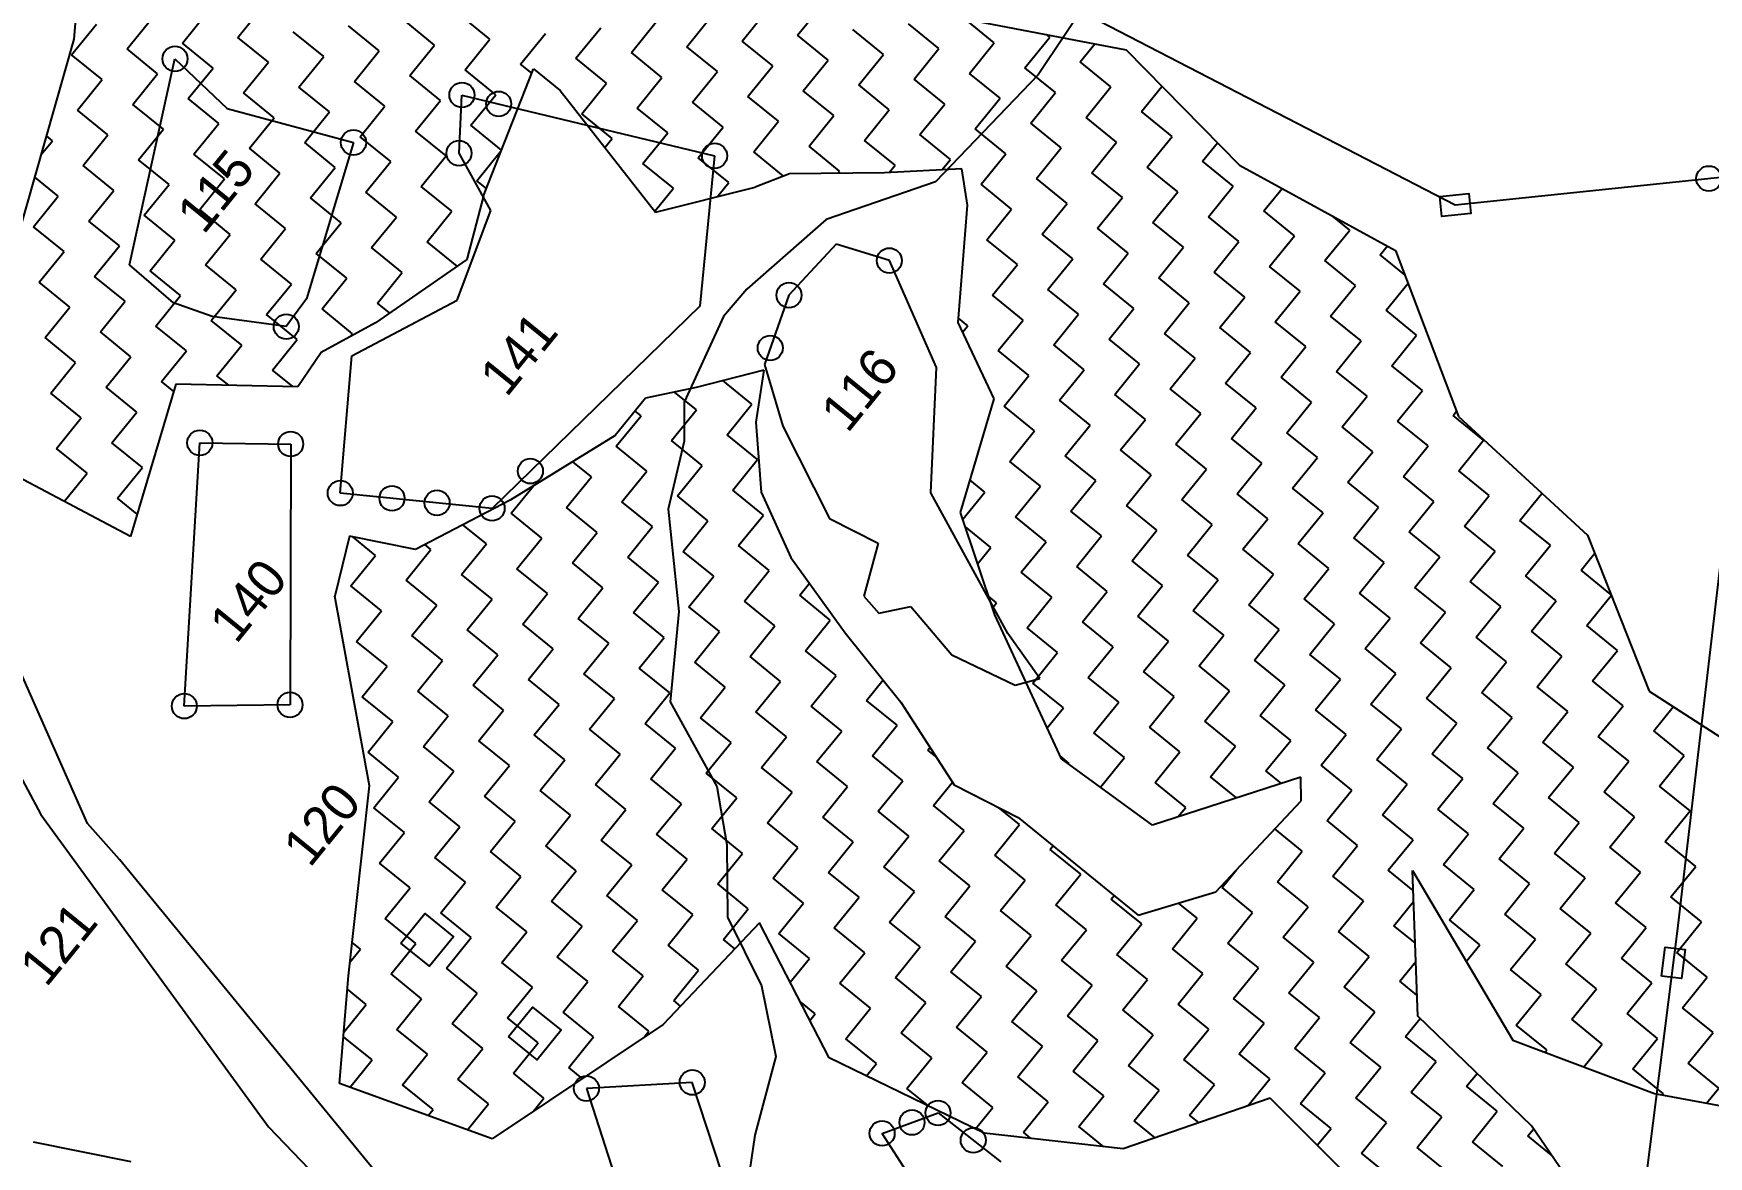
# Model space of a CAD drawing. Header units: metres. Extents: x 303647 to 308666, y 1943822 to 1947889.
# Drawn here: x 306697.5 to 307097.3, y 1945846.4 to 1946114.3 of the extents above; entities that cross this region are included whole.
import ezdxf

# ---------------------------------------------------------------- set-up
doc = ezdxf.new("R2010")
doc.units = ezdxf.units.M
for name, color, linetype in [('LINE_WATER', 4, 'Continuous'), ('OTHERS', 1, 'Continuous'), ('POLY_HATCH', 12, 'Continuous'), ('POLY_PARCEL', 6, 'Continuous'), ('POLY_ROAD', 30, 'Continuous'), ('TEXT_PARCEL', 7, 'Continuous')]:
    doc.layers.add(name, color=color, linetype=linetype)
doc.styles.add('TEXT_MAP', font='')
doc.styles.get('TEXT_MAP').set_extended_font_data('Kruti Dev 050')

msp = doc.modelspace()

# ---------------------------------------------------------------- linework, layer by layer
for points in [[(307033.19, 1946075.41), (307040.13, 1946076.14), (307040.63, 1946071.34), (307033.69, 1946070.61)], [(307086.13, 1945889.44), (307087, 1945896.37), (307091.79, 1945895.77), (307090.92, 1945888.84)]]:
    msp.add_lwpolyline(points, close=True)
for centre in [(306731.31, 1946108.26), (306799.8, 1946099.63), (306808.58, 1946097.51), (306773.92, 1946088.3), (306799.11, 1946085.75), (306860.11, 1946085.12), (307097.43, 1946079.7), (306901.83, 1946060.13), (306877.87, 1946051.88), (306757.87, 1946044.37), (306873.4, 1946039.28), (306737.25, 1946016.65), (306758.93, 1946016.37), (306816.15, 1946009.91), (306770.76, 1946004.65), (306783.12, 1946003.41), (306793.88, 1946002.33), (306807.01, 1946001.01), (306733.54, 1945953.84), (306758.77, 1945954.14), (306829.52, 1945862.62), (306854.77, 1945864.06), (306907.23, 1945854.51), (306913.45, 1945856.78), (306900.1, 1945851.91), (306921.84, 1945850.26)]:
    msp.add_circle(centre, 2.99)
at = {"layer": 'LINE_WATER'}
for p, q in [((306968.66, 1946151.36), (306937.32, 1946104.46)), ((306937.32, 1946104.46), (306912.87, 1946078.9)), ((306912.87, 1946078.9), (306886.72, 1946069.93)), ((306886.72, 1946069.93), (306867.82, 1946053.34)), ((306867.82, 1946053.34), (306862.27, 1946046.77)), ((306862.27, 1946046.77), (306852.87, 1946026.37)), ((306852.87, 1946026.37), (306852.88, 1946017.02)), ((306852.88, 1946017.02), (306849.04, 1946000.8)), ((306849.04, 1946000.8), (306851.56, 1945976.38)), ((306851.56, 1945976.38), (306849.47, 1945954.83)), ((306849.47, 1945954.83), (306860.66, 1945934.66)), ((306860.66, 1945934.66), (306863.05, 1945920.77)), ((306863.05, 1945920.77), (306863.16, 1945903.52)), ((306863.16, 1945903.52), (306871.32, 1945887.12)), ((306871.32, 1945887.12), (306874.75, 1945870.22)), ((306874.75, 1945870.22), (306869.73, 1945851.48)), ((306869.73, 1945851.48), (306866.32, 1945828.83))]:
    msp.add_line(p, q, dxfattribs=at)
at = {"layer": 'OTHERS'}
for points in [[(306785.26, 1945897.3), (306790.98, 1945904.34), (306797.8, 1945898.8), (306792.08, 1945891.76)], [(306810.93, 1945875), (306816.64, 1945882.04), (306823.46, 1945876.51), (306817.75, 1945869.46)]]:
    msp.add_lwpolyline(points, close=True, dxfattribs=at)
at = {"layer": 'POLY_HATCH'}
for p, q in [((306707.25, 1946112.94), (306709.45, 1946138.62)), ((306917.51, 1946118.24), (306958.32, 1946110.39)), ((306691.24, 1946056.72), (306707.25, 1946112.94)), ((306958.32, 1946110.39), (306985.4, 1946082.91)), ((306804.93, 1946075.54), (306816.91, 1946105.85)), ((306816.91, 1946105.85), (306823.25, 1946100.7)), ((306823.25, 1946100.7), (306846.01, 1946071.69)), ((306878, 1946080.8), (306869.8, 1946077.66)), ((306900.63, 1946081.09), (306878, 1946080.8)), ((306919.09, 1946081.98), (306900.63, 1946081.09)), ((306920.49, 1946073.37), (306919.09, 1946081.98)), ((306985.4, 1946082.91), (307022.65, 1946062.56)), ((306846.01, 1946071.69), (306869.8, 1946077.66)), ((306804.93, 1946075.54), (306800.96, 1946060.35)), ((306918.25, 1946045.32), (306920.49, 1946073.37)), ((306800.96, 1946060.35), (306779.15, 1946045.29)), ((307022.65, 1946062.56), (307037.65, 1946022.91)), ((306779.15, 1946045.29), (306766.22, 1946038.22)), ((306926.83, 1946027.15), (306918.25, 1946045.32)), ((306766.22, 1946038.22), (306760.66, 1946030.03)), ((306871.87, 1946034.02), (306855.74, 1946029.84)), ((306871.87, 1946034.02), (306869.99, 1946021.57)), ((306731.51, 1946030.62), (306720.71, 1945994.34)), ((306760.66, 1946030.03), (306731.51, 1946030.62)), ((306855.74, 1946029.84), (306843.63, 1946027.27)), ((306843.63, 1946027.27), (306836.41, 1946018.38)), ((306918.82, 1946000.04), (306926.83, 1946027.15)), ((306869.99, 1946021.57), (306871.26, 1946004.9)), ((307037.65, 1946022.91), (307068.45, 1945994.61)), ((306836.41, 1946018.38), (306811.28, 1946002.97)), ((306720.71, 1945994.34), (306693.79, 1946008.5)), ((306871.26, 1946004.9), (306878.32, 1945989.3)), ((306811.28, 1946002.97), (306788.73, 1945991.19)), ((306927.01, 1945975.64), (306918.82, 1946000.04)), ((306772.97, 1945994.4), (306769.45, 1945980.04)), ((306788.73, 1945991.19), (306772.97, 1945994.4)), ((307068.45, 1945994.61), (307083.21, 1945957.37)), ((306878.32, 1945989.3), (306891.3, 1945971.36)), ((306777.76, 1945934.84), (306769.45, 1945980.04)), ((306942.94, 1945941.24), (306927.01, 1945975.64)), ((306891.3, 1945971.36), (306904.59, 1945954.81)), ((307083.21, 1945957.37), (307102.68, 1945944.85)), ((306904.59, 1945954.81), (306917.31, 1945935.03)), ((306964.67, 1945925.47), (306942.94, 1945941.24)), ((307000.06, 1945936.88), (306964.67, 1945925.47)), ((307000.14, 1945931.22), (307000.06, 1945936.88)), ((306772.75, 1945889.47), (306777.76, 1945934.84)), ((306917.31, 1945935.03), (306932.54, 1945927.27)), ((306979.72, 1945909.52), (307000.14, 1945931.22)), ((306932.54, 1945927.27), (306961.23, 1945903.99)), ((307026.68, 1945914.64), (307050.62, 1945874.13)), ((307027.94, 1945879.9), (307026.68, 1945914.64)), ((306961.23, 1945903.99), (306979.72, 1945909.52)), ((306870.82, 1945902.14), (306847.87, 1945877.92)), ((306887.48, 1945869.94), (306870.82, 1945902.14)), ((306770.55, 1945863.78), (306772.75, 1945889.47)), ((306847.87, 1945877.92), (306807.06, 1945850.63)), ((307055.06, 1945853.67), (307027.94, 1945879.9)), ((307050.62, 1945874.13), (307084.48, 1945861.39)), ((306924.48, 1945851.99), (306887.48, 1945869.94)), ((306807.06, 1945850.63), (306770.55, 1945863.78)), ((307084.48, 1945861.39), (307104.63, 1945857.68)), ((306992.71, 1945860.33), (306957.6, 1945848.18)), ((307010.28, 1945842.77), (306992.71, 1945860.33)), ((307071.48, 1945829.81), (307055.06, 1945853.67)), ((306957.6, 1945848.18), (306924.48, 1945851.99))]:
    msp.add_line(p, q, dxfattribs=at)
at = {"layer": 'POLY_HATCH', "linetype": 'Continuous'}
for p, q in [((306746.31, 1946113.36), (306752.24, 1946120.65)), ((306879.92, 1946113.87), (306885.84, 1946121.17)), ((306706.65, 1946109.24), (306712.57, 1946116.53)), ((306719.87, 1946110.61), (306725.79, 1946117.91)), ((306733.09, 1946111.98), (306739.02, 1946119.28)), ((306793.28, 1946111.55), (306785.98, 1946117.48)), ((306806.5, 1946112.93), (306799.21, 1946118.85)), ((306840.25, 1946109.75), (306846.17, 1946117.05)), ((306853.47, 1946111.12), (306859.4, 1946118.42)), ((306866.69, 1946112.5), (306872.62, 1946119.79)), ((306913.66, 1946110.69), (306906.36, 1946116.62)), ((306926.88, 1946112.06), (306919.82, 1946117.8)), ((306753.61, 1946107.43), (306746.31, 1946113.36)), ((306766.84, 1946108.81), (306759.54, 1946114.73)), ((306780.06, 1946110.18), (306772.76, 1946116.1)), ((306800.58, 1946105.63), (306806.5, 1946112.93)), ((306813.8, 1946107), (306819.73, 1946114.3)), ((306827.03, 1946108.38), (306832.95, 1946115.67)), ((306873.99, 1946106.57), (306866.69, 1946112.5)), ((306887.22, 1946107.94), (306879.92, 1946113.87)), ((306900.44, 1946109.32), (306893.14, 1946115.24)), ((306934.18, 1946106.14), (306940.11, 1946113.44)), ((306940.11, 1946113.44), (306939.37, 1946114.03)), ((306713.94, 1946103.31), (306706.65, 1946109.24)), ((306727.17, 1946104.69), (306719.87, 1946110.61)), ((306740.39, 1946106.06), (306733.09, 1946111.98)), ((306760.91, 1946101.51), (306766.84, 1946108.81)), ((306774.13, 1946102.88), (306780.06, 1946110.18)), ((306787.36, 1946104.25), (306793.28, 1946111.55)), ((306834.32, 1946102.45), (306827.03, 1946108.38)), ((306847.55, 1946103.82), (306840.25, 1946109.75)), ((306860.77, 1946105.2), (306853.47, 1946111.12)), ((306894.51, 1946102.02), (306900.44, 1946109.32)), ((306907.74, 1946103.39), (306913.66, 1946110.69)), ((306920.96, 1946104.77), (306926.88, 1946112.06)), ((306947.4, 1946107.51), (306950.9, 1946111.82)), ((306721.24, 1946097.39), (306727.17, 1946104.69)), ((306734.47, 1946098.76), (306740.39, 1946106.06)), ((306747.69, 1946100.13), (306753.61, 1946107.43)), ((306794.66, 1946098.33), (306787.36, 1946104.25)), ((306807.88, 1946099.7), (306800.58, 1946105.63)), ((306816.5, 1946104.81), (306813.8, 1946107)), ((306854.84, 1946097.9), (306860.77, 1946105.2)), ((306868.07, 1946099.27), (306873.99, 1946106.57)), ((306881.29, 1946100.65), (306887.22, 1946107.94)), ((306928.26, 1946098.84), (306920.96, 1946104.77)), ((306941.48, 1946100.22), (306934.18, 1946106.14)), ((306954.7, 1946101.59), (306947.4, 1946107.51)), ((306708.02, 1946096.01), (306713.94, 1946103.31)), ((306768.21, 1946095.58), (306760.91, 1946101.51)), ((306781.43, 1946096.96), (306774.13, 1946102.88)), ((306828.4, 1946095.15), (306834.32, 1946102.45)), ((306841.62, 1946096.53), (306847.55, 1946103.82)), ((306888.59, 1946094.72), (306881.29, 1946100.65)), ((306901.81, 1946096.1), (306894.51, 1946102.02)), ((306915.03, 1946097.47), (306907.74, 1946103.39)), ((306935.56, 1946092.92), (306941.48, 1946100.22)), ((306948.78, 1946094.29), (306954.7, 1946101.59)), ((306962, 1946095.66), (306966.89, 1946101.69)), ((306728.54, 1946091.46), (306721.24, 1946097.39)), ((306741.76, 1946092.84), (306734.47, 1946098.76)), ((306754.99, 1946094.21), (306747.69, 1946100.13)), ((306775.51, 1946089.66), (306781.43, 1946096.96)), ((306788.73, 1946091.03), (306794.66, 1946098.33)), ((306801.95, 1946092.41), (306807.88, 1946099.7)), ((306848.92, 1946090.6), (306841.62, 1946096.53)), ((306862.14, 1946091.97), (306854.84, 1946097.9)), ((306875.37, 1946093.35), (306868.07, 1946099.27)), ((306909.11, 1946090.17), (306915.03, 1946097.47)), ((306922.33, 1946091.54), (306928.26, 1946098.84)), ((306715.32, 1946090.09), (306708.02, 1946096.01)), ((306735.84, 1946085.54), (306741.76, 1946092.84)), ((306749.06, 1946086.91), (306754.99, 1946094.21)), ((306762.28, 1946088.28), (306768.21, 1946095.58)), ((306809.25, 1946086.48), (306801.95, 1946092.41)), ((306835.7, 1946089.23), (306828.4, 1946095.15)), ((306869.44, 1946086.05), (306875.37, 1946093.35)), ((306882.66, 1946087.42), (306888.59, 1946094.72)), ((306895.89, 1946088.8), (306901.81, 1946096.1)), ((306942.85, 1946086.99), (306935.56, 1946092.92)), ((306956.08, 1946088.37), (306948.78, 1946094.29)), ((306969.3, 1946089.74), (306962, 1946095.66)), ((306699.41, 1946085.41), (306702.1, 1946088.72)), ((306702.1, 1946088.72), (306700.68, 1946089.86)), ((306709.39, 1946082.79), (306715.32, 1946090.09)), ((306722.62, 1946084.16), (306728.54, 1946091.46)), ((306769.58, 1946082.36), (306762.28, 1946088.28)), ((306782.81, 1946083.73), (306775.51, 1946089.66)), ((306796.03, 1946085.11), (306788.73, 1946091.03)), ((306833.94, 1946087.07), (306835.7, 1946089.23)), ((306843, 1946083.3), (306848.92, 1946090.6)), ((306856.22, 1946084.68), (306862.14, 1946091.97)), ((306903.19, 1946082.87), (306895.89, 1946088.8)), ((306916.41, 1946084.25), (306909.11, 1946090.17)), ((306929.63, 1946085.62), (306922.33, 1946091.54)), ((306950.15, 1946081.07), (306956.08, 1946088.37)), ((306963.37, 1946082.44), (306969.3, 1946089.74)), ((306743.14, 1946079.61), (306735.84, 1946085.54)), ((306756.36, 1946080.99), (306749.06, 1946086.91)), ((306790.1, 1946077.81), (306796.03, 1946085.11)), ((306803.33, 1946079.18), (306809.25, 1946086.48)), ((306863.52, 1946078.75), (306856.22, 1946084.68)), ((306876.58, 1946080.25), (306869.44, 1946086.05)), ((306889.96, 1946081.5), (306882.66, 1946087.42)), ((306914.39, 1946081.76), (306916.41, 1946084.25)), ((306923.71, 1946078.32), (306929.63, 1946085.62)), ((306936.93, 1946079.69), (306942.85, 1946086.99)), ((306976.6, 1946083.82), (306980.17, 1946088.22)), ((306716.69, 1946076.87), (306709.39, 1946082.79)), ((306729.91, 1946078.24), (306722.62, 1946084.16)), ((306750.44, 1946073.69), (306756.36, 1946080.99)), ((306763.66, 1946075.06), (306769.58, 1946082.36)), ((306776.88, 1946076.44), (306782.81, 1946083.73)), ((306850.29, 1946077.38), (306843, 1946083.3)), ((306889.51, 1946080.95), (306889.96, 1946081.5)), ((306901.79, 1946081.15), (306903.19, 1946082.87)), ((306957.45, 1946075.14), (306950.15, 1946081.07)), ((306970.67, 1946076.52), (306963.37, 1946082.44)), ((306983.9, 1946077.89), (306976.6, 1946083.82)), ((306703.47, 1946075.49), (306697.88, 1946080.03)), ((306710.77, 1946069.57), (306716.69, 1946076.87)), ((306723.99, 1946070.94), (306729.91, 1946078.24)), ((306737.21, 1946072.31), (306743.14, 1946079.61)), ((306784.18, 1946070.51), (306776.88, 1946076.44)), ((306797.4, 1946071.88), (306790.1, 1946077.81)), ((306805.64, 1946077.31), (306803.33, 1946079.18)), ((306845.85, 1946071.9), (306850.29, 1946077.38)), ((306860.79, 1946075.4), (306863.52, 1946078.75)), ((306931, 1946072.4), (306923.71, 1946078.32)), ((306944.23, 1946073.77), (306936.93, 1946079.69)), ((306964.75, 1946069.22), (306970.67, 1946076.52)), ((306977.97, 1946070.59), (306983.9, 1946077.89)), ((306991.19, 1946071.97), (306995.57, 1946077.35)), ((306697.54, 1946068.19), (306703.47, 1946075.49)), ((306744.51, 1946066.39), (306737.21, 1946072.31)), ((306757.73, 1946067.76), (306750.44, 1946073.69)), ((306770.96, 1946069.14), (306763.66, 1946075.06)), ((306925.08, 1946065.1), (306931, 1946072.4)), ((306938.3, 1946066.47), (306944.23, 1946073.77)), ((306951.53, 1946067.85), (306957.45, 1946075.14)), ((306718.07, 1946063.64), (306710.77, 1946069.57)), ((306731.29, 1946065.02), (306723.99, 1946070.94)), ((306765.03, 1946061.84), (306770.96, 1946069.14)), ((306778.25, 1946063.21), (306784.18, 1946070.51)), ((306791.48, 1946064.59), (306797.4, 1946071.88)), ((306972.05, 1946063.29), (306964.75, 1946069.22)), ((306985.27, 1946064.67), (306977.97, 1946070.59)), ((306998.49, 1946066.04), (306991.19, 1946071.97)), ((307011.72, 1946067.41), (307007.5, 1946070.84)), ((306704.84, 1946062.27), (306697.54, 1946068.19)), ((306725.36, 1946057.72), (306731.29, 1946065.02)), ((306738.59, 1946059.09), (306744.51, 1946066.39)), ((306751.81, 1946060.47), (306757.73, 1946067.76)), ((306798.65, 1946058.76), (306791.48, 1946064.59)), ((306932.38, 1946059.17), (306925.08, 1946065.1)), ((306945.6, 1946060.55), (306938.3, 1946066.47)), ((306958.82, 1946061.92), (306951.53, 1946067.85)), ((306979.34, 1946057.37), (306985.27, 1946064.67)), ((306992.57, 1946058.74), (306998.49, 1946066.04)), ((307005.79, 1946060.12), (307011.72, 1946067.41)), ((306698.92, 1946054.97), (306704.84, 1946062.27)), ((306712.14, 1946056.34), (306718.07, 1946063.64)), ((306759.11, 1946054.54), (306751.81, 1946060.47)), ((306772.33, 1946055.91), (306765.03, 1946061.84)), ((306785.55, 1946057.29), (306778.25, 1946063.21)), ((306939.68, 1946053.25), (306945.6, 1946060.55)), ((306952.9, 1946054.62), (306958.82, 1946061.92)), ((306966.12, 1946056), (306972.05, 1946063.29)), ((307019.01, 1946061.49), (307020.73, 1946063.61)), ((307024.85, 1946056.75), (307019.01, 1946061.49)), ((306719.44, 1946050.42), (306712.14, 1946056.34)), ((306732.66, 1946051.79), (306725.36, 1946057.72)), ((306745.88, 1946053.17), (306738.59, 1946059.09)), ((306779.63, 1946049.99), (306785.55, 1946057.29)), ((306926.45, 1946051.88), (306932.38, 1946059.17)), ((306986.64, 1946051.44), (306979.34, 1946057.37)), ((306999.87, 1946052.82), (306992.57, 1946058.74)), ((307013.09, 1946054.19), (307005.79, 1946060.12)), ((306706.22, 1946049.05), (306698.92, 1946054.97)), ((306739.96, 1946045.87), (306745.88, 1946053.17)), ((306753.18, 1946047.24), (306759.11, 1946054.54)), ((306766.41, 1946048.62), (306772.33, 1946055.91)), ((306946.97, 1946047.32), (306939.68, 1946053.25)), ((306960.2, 1946048.7), (306952.9, 1946054.62)), ((306973.42, 1946050.07), (306966.12, 1946056)), ((306993.94, 1946045.52), (306999.87, 1946052.82)), ((307007.16, 1946046.89), (307013.09, 1946054.19)), ((307020.39, 1946048.27), (307025.62, 1946054.71)), ((306700.29, 1946041.75), (306706.22, 1946049.05)), ((306713.51, 1946043.12), (306719.44, 1946050.42)), ((306726.74, 1946044.5), (306732.66, 1946051.79)), ((306773.7, 1946042.69), (306766.41, 1946048.62)), ((306782.53, 1946047.63), (306779.63, 1946049.99)), ((306933.75, 1946045.95), (306926.45, 1946051.88)), ((306954.27, 1946041.4), (306960.2, 1946048.7)), ((306967.5, 1946042.77), (306973.42, 1946050.07)), ((306980.72, 1946044.15), (306986.64, 1946051.44)), ((307027.68, 1946042.34), (307020.39, 1946048.27)), ((306734.04, 1946038.57), (306726.74, 1946044.5)), ((306747.26, 1946039.94), (306739.96, 1946045.87)), ((306760.48, 1946041.32), (306753.18, 1946047.24)), ((306920.53, 1946044.58), (306918.33, 1946046.36)), ((306919.31, 1946043.07), (306920.53, 1946044.58)), ((306927.83, 1946038.65), (306933.75, 1946045.95)), ((306941.05, 1946040.03), (306946.97, 1946047.32)), ((307001.24, 1946039.6), (306993.94, 1946045.52)), ((307014.46, 1946040.97), (307007.16, 1946046.89)), ((306707.59, 1946035.82), (306700.29, 1946041.75)), ((306720.81, 1946037.2), (306713.51, 1946043.12)), ((306754.56, 1946034.02), (306760.48, 1946041.32)), ((306773.15, 1946042.01), (306773.7, 1946042.69)), ((306961.57, 1946035.47), (306954.27, 1946041.4)), ((306974.79, 1946036.85), (306967.5, 1946042.77)), ((306988.02, 1946038.22), (306980.72, 1946044.15)), ((307008.54, 1946033.67), (307014.46, 1946040.97)), ((307021.76, 1946035.04), (307027.68, 1946042.34)), ((306714.89, 1946029.9), (306720.81, 1946037.2)), ((306728.11, 1946031.27), (306734.04, 1946038.57)), ((306741.33, 1946032.65), (306747.26, 1946039.94)), ((306935.12, 1946032.73), (306927.83, 1946038.65)), ((306948.35, 1946034.1), (306941.05, 1946040.03)), ((306968.87, 1946029.55), (306974.79, 1946036.85)), ((306982.09, 1946030.92), (306988.02, 1946038.22)), ((306995.31, 1946032.3), (307001.24, 1946039.6)), ((306701.66, 1946028.53), (306707.59, 1946035.82)), ((306744.14, 1946030.37), (306741.33, 1946032.65)), ((306759.44, 1946030.06), (306754.56, 1946034.02)), ((306929.2, 1946025.43), (306935.12, 1946032.73)), ((306942.42, 1946026.8), (306948.35, 1946034.1)), ((306955.65, 1946028.18), (306961.57, 1946035.47)), ((307002.61, 1946026.37), (306995.31, 1946032.3)), ((307015.84, 1946027.75), (307008.54, 1946033.67)), ((307029.06, 1946029.12), (307021.76, 1946035.04)), ((306708.96, 1946022.6), (306701.66, 1946028.53)), ((306722.19, 1946023.97), (306714.89, 1946029.9)), ((306731, 1946028.92), (306728.11, 1946031.27)), ((306855.79, 1946024.49), (306850.55, 1946028.74)), ((306869.01, 1946025.86), (306862.08, 1946031.49)), ((306976.17, 1946023.63), (306968.87, 1946029.55)), ((306989.39, 1946025), (306982.09, 1946030.92)), ((307023.13, 1946021.82), (307029.06, 1946029.12)), ((306849.86, 1946017.19), (306855.79, 1946024.49)), ((306863.09, 1946018.56), (306869.01, 1946025.86)), ((306936.5, 1946019.5), (306929.2, 1946025.43)), ((306949.72, 1946020.88), (306942.42, 1946026.8)), ((306962.94, 1946022.25), (306955.65, 1946028.18)), ((306983.47, 1946017.7), (306989.39, 1946025)), ((306996.69, 1946019.07), (307002.61, 1946026.37)), ((307009.91, 1946020.45), (307015.84, 1946027.75)), ((306703.04, 1946015.3), (306708.96, 1946022.6)), ((306716.26, 1946016.68), (306722.19, 1946023.97)), ((306836.64, 1946015.82), (306842.56, 1946023.11)), ((306842.56, 1946023.11), (306841.17, 1946024.24)), ((306943.8, 1946013.58), (306949.72, 1946020.88)), ((306957.02, 1946014.95), (306962.94, 1946022.25)), ((306970.24, 1946016.33), (306976.17, 1946023.63)), ((307017.21, 1946014.52), (307009.91, 1946020.45)), ((307030.43, 1946015.9), (307023.13, 1946021.82)), ((307036.36, 1946023.19), (307037.17, 1946024.19)), ((307043.65, 1946017.27), (307036.36, 1946023.19)), ((306723.56, 1946010.75), (306716.26, 1946016.68)), ((306857.16, 1946011.26), (306849.86, 1946017.19)), ((306870.38, 1946012.64), (306863.09, 1946018.56)), ((306930.57, 1946012.21), (306936.5, 1946019.5)), ((306977.54, 1946010.4), (306970.24, 1946016.33)), ((306990.76, 1946011.78), (306983.47, 1946017.7)), ((307003.99, 1946013.15), (306996.69, 1946019.07)), ((307037.73, 1946009.97), (307043.65, 1946017.27)), ((306710.34, 1946009.38), (306703.04, 1946015.3)), ((306843.94, 1946009.89), (306836.64, 1946015.82)), ((306864.46, 1946005.34), (306870.38, 1946012.64)), ((306951.09, 1946007.66), (306943.8, 1946013.58)), ((306964.32, 1946009.03), (306957.02, 1946014.95)), ((306998.06, 1946005.85), (307003.99, 1946013.15)), ((307011.28, 1946007.23), (307017.21, 1946014.52)), ((307024.51, 1946008.6), (307030.43, 1946015.9)), ((306704.89, 1946002.66), (306710.34, 1946009.38)), ((306717.63, 1946003.45), (306723.56, 1946010.75)), ((306824.79, 1946001.22), (306830.72, 1946008.52)), ((306830.72, 1946008.52), (306826.25, 1946012.14)), ((306838.01, 1946002.59), (306843.94, 1946009.89)), ((306851.24, 1946003.97), (306857.16, 1946011.26)), ((306937.87, 1946006.28), (306930.57, 1946012.21)), ((306958.39, 1946001.73), (306964.32, 1946009.03)), ((306971.62, 1946003.1), (306977.54, 1946010.4)), ((306984.84, 1946004.48), (306990.76, 1946011.78)), ((307031.81, 1946002.67), (307024.51, 1946008.6)), ((307045.03, 1946004.05), (307037.73, 1946009.97)), ((306811.57, 1945999.85), (306816.9, 1946006.42)), ((306871.76, 1945999.41), (306864.46, 1946005.34)), ((306919.37, 1945998.4), (306924.65, 1946004.91)), ((306924.65, 1946004.91), (306921.11, 1946007.78)), ((306931.95, 1945998.98), (306937.87, 1946006.28)), ((306945.17, 1946000.36), (306951.09, 1946007.66)), ((306992.14, 1945998.55), (306984.84, 1946004.48)), ((307005.36, 1945999.93), (306998.06, 1946005.85)), ((307018.58, 1946001.3), (307011.28, 1946007.23)), ((307052.33, 1945998.12), (307057.58, 1946004.6)), ((306722.3, 1945999.67), (306717.63, 1946003.45)), ((306832.09, 1945995.29), (306824.79, 1946001.22)), ((306845.31, 1945996.67), (306838.01, 1946002.59)), ((306858.53, 1945998.04), (306851.24, 1946003.97)), ((306952.47, 1945994.43), (306945.17, 1946000.36)), ((306965.69, 1945995.81), (306958.39, 1946001.73)), ((306978.91, 1945997.18), (306971.62, 1946003.1)), ((307012.66, 1945994), (307018.58, 1946001.3)), ((307025.88, 1945995.38), (307031.81, 1946002.67)), ((307039.1, 1945996.75), (307045.03, 1946004.05)), ((306805.64, 1945992.55), (306800.04, 1945997.1)), ((306818.87, 1945993.92), (306811.57, 1945999.85)), ((306839.39, 1945989.37), (306845.31, 1945996.67)), ((306852.61, 1945990.74), (306858.53, 1945998.04)), ((306865.83, 1945992.12), (306871.76, 1945999.41)), ((306926.02, 1945991.69), (306919.98, 1945996.6)), ((306939.25, 1945993.06), (306931.95, 1945998.98)), ((306972.99, 1945989.88), (306978.91, 1945997.18)), ((306986.21, 1945991.26), (306992.14, 1945998.55)), ((306999.44, 1945992.63), (307005.36, 1945999.93)), ((307046.4, 1945990.82), (307039.1, 1945996.75)), ((307059.62, 1945992.2), (307052.33, 1945998.12)), ((306779.2, 1945989.8), (306773.73, 1945994.24)), ((306792.42, 1945991.17), (306790.96, 1945992.36)), ((306799.72, 1945985.25), (306805.64, 1945992.55)), ((306812.94, 1945986.62), (306818.87, 1945993.92)), ((306826.16, 1945988), (306832.09, 1945995.29)), ((306933.32, 1945985.76), (306939.25, 1945993.06)), ((306946.54, 1945987.13), (306952.47, 1945994.43)), ((306959.77, 1945988.51), (306965.69, 1945995.81)), ((307006.73, 1945986.7), (306999.44, 1945992.63)), ((307019.96, 1945988.08), (307012.66, 1945994)), ((307033.18, 1945989.45), (307025.88, 1945995.38)), ((306773.27, 1945982.5), (306779.2, 1945989.8)), ((306786.5, 1945983.88), (306792.42, 1945991.17)), ((306846.69, 1945983.44), (306839.39, 1945989.37)), ((306859.91, 1945984.82), (306852.61, 1945990.74)), ((306873.13, 1945986.19), (306865.83, 1945992.12)), ((306922.91, 1945987.85), (306926.02, 1945991.69)), ((306967.06, 1945982.58), (306959.77, 1945988.51)), ((306980.29, 1945983.96), (306972.99, 1945989.88)), ((306993.51, 1945985.33), (306986.21, 1945991.26)), ((307027.25, 1945982.15), (307033.18, 1945989.45)), ((307040.48, 1945983.53), (307046.4, 1945990.82)), ((307053.7, 1945984.9), (307059.62, 1945992.2)), ((307066.92, 1945986.27), (307070.17, 1945990.27)), ((306807.02, 1945979.32), (306799.72, 1945985.25)), ((306820.24, 1945980.7), (306812.94, 1945986.62)), ((306833.46, 1945982.07), (306826.16, 1945988)), ((306853.98, 1945977.52), (306859.91, 1945984.82)), ((306867.21, 1945978.89), (306873.13, 1945986.19)), ((306940.62, 1945979.84), (306933.32, 1945985.76)), ((306953.84, 1945981.21), (306946.54, 1945987.13)), ((306987.59, 1945978.03), (306993.51, 1945985.33)), ((307000.81, 1945979.41), (307006.73, 1945986.7)), ((307014.03, 1945980.78), (307019.96, 1945988.08)), ((307061, 1945978.98), (307053.7, 1945984.9)), ((307074.04, 1945980.49), (307066.92, 1945986.27)), ((306780.57, 1945976.58), (306773.27, 1945982.5)), ((306793.79, 1945977.95), (306786.5, 1945983.88)), ((306814.32, 1945973.4), (306820.24, 1945980.7)), ((306827.54, 1945974.77), (306833.46, 1945982.07)), ((306840.76, 1945976.15), (306846.69, 1945983.44)), ((306880.43, 1945980.27), (306882.77, 1945983.15)), ((306947.92, 1945973.91), (306953.84, 1945981.21)), ((306961.14, 1945975.29), (306967.06, 1945982.58)), ((306974.36, 1945976.66), (306980.29, 1945983.96)), ((307021.33, 1945974.85), (307014.03, 1945980.78)), ((307034.55, 1945976.23), (307027.25, 1945982.15)), ((307047.78, 1945977.6), (307040.48, 1945983.53)), ((306774.65, 1945969.28), (306780.57, 1945976.58)), ((306787.87, 1945970.65), (306793.79, 1945977.95)), ((306801.09, 1945972.03), (306807.02, 1945979.32)), ((306861.28, 1945971.6), (306853.98, 1945977.52)), ((306874.5, 1945972.97), (306867.21, 1945978.89)), ((306887.73, 1945974.34), (306880.43, 1945980.27)), ((306927.4, 1945978.46), (306925.57, 1945979.95)), ((306926.46, 1945977.3), (306927.4, 1945978.46)), ((306934.69, 1945972.54), (306940.62, 1945979.84)), ((306981.66, 1945970.73), (306974.36, 1945976.66)), ((306994.88, 1945972.11), (306987.59, 1945978.03)), ((307008.11, 1945973.48), (307000.81, 1945979.41)), ((307041.85, 1945970.3), (307047.78, 1945977.6)), ((307055.07, 1945971.68), (307061, 1945978.98)), ((307068.3, 1945973.05), (307074.14, 1945980.25)), ((306821.61, 1945967.47), (306814.32, 1945973.4)), ((306834.84, 1945968.85), (306827.54, 1945974.77)), ((306848.06, 1945970.22), (306840.76, 1945976.15)), ((306868.58, 1945965.67), (306874.5, 1945972.97)), ((306881.8, 1945967.04), (306887.73, 1945974.34)), ((306941.99, 1945966.61), (306934.69, 1945972.54)), ((306955.22, 1945967.99), (306947.92, 1945973.91)), ((306968.44, 1945969.36), (306961.14, 1945975.29)), ((307002.18, 1945966.18), (307008.11, 1945973.48)), ((307015.41, 1945967.56), (307021.33, 1945974.85)), ((307028.63, 1945968.93), (307034.55, 1945976.23)), ((307075.59, 1945967.13), (307068.3, 1945973.05)), ((306781.94, 1945963.35), (306774.65, 1945969.28)), ((306795.17, 1945964.73), (306787.87, 1945970.65)), ((306808.39, 1945966.1), (306801.09, 1945972.03)), ((306828.91, 1945961.55), (306834.84, 1945968.85)), ((306842.13, 1945962.92), (306848.06, 1945970.22)), ((306855.36, 1945964.3), (306861.28, 1945971.6)), ((306962.51, 1945962.06), (306968.44, 1945969.36)), ((306975.74, 1945963.44), (306981.66, 1945970.73)), ((306988.96, 1945964.81), (306994.88, 1945972.11)), ((307035.93, 1945963.01), (307028.63, 1945968.93)), ((307049.15, 1945964.38), (307041.85, 1945970.3)), ((307062.37, 1945965.75), (307055.07, 1945971.68)), ((306789.24, 1945957.43), (306795.17, 1945964.73)), ((306802.47, 1945958.8), (306808.39, 1945966.1)), ((306815.69, 1945960.18), (306821.61, 1945967.47)), ((306862.66, 1945958.37), (306855.36, 1945964.3)), ((306875.88, 1945959.75), (306868.58, 1945965.67)), ((306889.1, 1945961.12), (306881.8, 1945967.04)), ((306936.07, 1945959.32), (306941.99, 1945966.61)), ((306949.29, 1945960.69), (306955.22, 1945967.99)), ((306996.26, 1945958.88), (306988.96, 1945964.81)), ((307009.48, 1945960.26), (307002.18, 1945966.18)), ((307022.7, 1945961.63), (307015.41, 1945967.56)), ((307043.22, 1945957.08), (307049.15, 1945964.38)), ((307056.45, 1945958.45), (307062.37, 1945965.75)), ((307069.67, 1945959.83), (307075.59, 1945967.13)), ((306776.02, 1945956.06), (306781.94, 1945963.35)), ((306836.21, 1945955.63), (306828.91, 1945961.55)), ((306849.43, 1945957), (306842.13, 1945962.92)), ((306883.18, 1945953.82), (306889.1, 1945961.12)), ((306956.59, 1945954.76), (306949.29, 1945960.69)), ((306969.81, 1945956.14), (306962.51, 1945962.06)), ((306983.03, 1945957.51), (306975.74, 1945963.44)), ((307016.78, 1945954.33), (307022.7, 1945961.63)), ((307030, 1945955.71), (307035.93, 1945963.01)), ((306796.54, 1945951.5), (306789.24, 1945957.43)), ((306809.76, 1945952.88), (306802.47, 1945958.8)), ((306822.99, 1945954.25), (306815.69, 1945960.18)), ((306843.51, 1945949.7), (306849.43, 1945957)), ((306856.73, 1945951.07), (306862.66, 1945958.37)), ((306869.95, 1945952.45), (306875.88, 1945959.75)), ((306896.4, 1945955.19), (306900.36, 1945960.08)), ((306943.37, 1945953.39), (306936.07, 1945959.32)), ((306977.11, 1945950.21), (306983.03, 1945957.51)), ((306990.33, 1945951.59), (306996.26, 1945958.88)), ((307003.56, 1945952.96), (307009.48, 1945960.26)), ((307050.52, 1945951.16), (307043.22, 1945957.08)), ((307063.75, 1945952.53), (307056.45, 1945958.45)), ((307076.97, 1945953.9), (307069.67, 1945959.83)), ((306783.32, 1945950.13), (306776.02, 1945956.06)), ((306803.84, 1945945.58), (306809.76, 1945952.88)), ((306817.06, 1945946.95), (306822.99, 1945954.25)), ((306830.29, 1945948.33), (306836.21, 1945955.63)), ((306877.25, 1945946.52), (306869.95, 1945952.45)), ((306890.47, 1945947.9), (306883.18, 1945953.82)), ((306903.7, 1945949.27), (306896.4, 1945955.19)), ((306939.51, 1945948.64), (306943.37, 1945953.39)), ((306950.66, 1945947.47), (306956.59, 1945954.76)), ((306963.89, 1945948.84), (306969.81, 1945956.14)), ((307010.85, 1945947.04), (307003.56, 1945952.96)), ((307024.08, 1945948.41), (307016.78, 1945954.33)), ((307037.3, 1945949.78), (307030, 1945955.71)), ((307057.82, 1945945.23), (307063.75, 1945952.53)), ((307071.04, 1945946.6), (307076.97, 1945953.9)), ((307084.27, 1945947.98), (307088.91, 1945953.7)), ((306777.39, 1945942.83), (306783.32, 1945950.13)), ((306790.62, 1945944.21), (306796.54, 1945951.5)), ((306837.58, 1945942.4), (306830.29, 1945948.33)), ((306850.81, 1945943.78), (306843.51, 1945949.7)), ((306864.03, 1945945.15), (306856.73, 1945951.07)), ((306897.77, 1945941.97), (306903.7, 1945949.27)), ((306971.19, 1945942.91), (306963.89, 1945948.84)), ((306984.41, 1945944.29), (306977.11, 1945950.21)), ((306997.63, 1945945.66), (306990.33, 1945951.59)), ((307018.15, 1945941.11), (307024.08, 1945948.41)), ((307031.37, 1945942.48), (307037.3, 1945949.78)), ((307044.6, 1945943.86), (307050.52, 1945951.16)), ((306811.14, 1945939.66), (306803.84, 1945945.58)), ((306824.36, 1945941.03), (306817.06, 1945946.95)), ((306858.1, 1945937.85), (306864.03, 1945945.15)), ((306871.33, 1945939.22), (306877.25, 1945946.52)), ((306884.55, 1945940.6), (306890.47, 1945947.9)), ((306957.96, 1945941.54), (306950.66, 1945947.47)), ((306991.71, 1945938.36), (306997.63, 1945945.66)), ((307004.93, 1945939.74), (307010.85, 1945947.04)), ((307065.12, 1945939.31), (307057.82, 1945945.23)), ((307078.34, 1945940.68), (307071.04, 1945946.6)), ((307091.56, 1945942.05), (307084.27, 1945947.98)), ((306784.69, 1945936.91), (306777.39, 1945942.83)), ((306797.91, 1945938.28), (306790.62, 1945944.21)), ((306818.44, 1945933.73), (306824.36, 1945941.03)), ((306831.66, 1945935.1), (306837.58, 1945942.4)), ((306844.88, 1945936.48), (306850.81, 1945943.78)), ((306891.85, 1945934.67), (306884.55, 1945940.6)), ((306905.07, 1945936.05), (306897.77, 1945941.97)), ((306911, 1945943.35), (306911.53, 1945944.01)), ((306913.01, 1945941.71), (306911, 1945943.35)), ((306944.74, 1945940.17), (306942.65, 1945941.86)), ((306952.24, 1945934.49), (306957.96, 1945941.54)), ((306965.26, 1945935.62), (306971.19, 1945942.91)), ((306978.48, 1945936.99), (306984.41, 1945944.29)), ((307025.45, 1945935.19), (307018.15, 1945941.11)), ((307038.67, 1945936.56), (307031.37, 1945942.48)), ((307051.9, 1945937.93), (307044.6, 1945943.86)), ((307072.42, 1945933.38), (307078.34, 1945940.68)), ((307085.64, 1945934.76), (307091.56, 1945942.05)), ((306778.77, 1945929.61), (306784.69, 1945936.91)), ((306791.99, 1945930.98), (306797.91, 1945938.28)), ((306805.21, 1945932.36), (306811.14, 1945939.66)), ((306852.18, 1945930.55), (306844.88, 1945936.48)), ((306865.4, 1945931.93), (306858.1, 1945937.85)), ((306878.63, 1945933.3), (306871.33, 1945939.22)), ((306944.62, 1945940.02), (306944.74, 1945940.17)), ((306984.71, 1945931.93), (306978.48, 1945936.99)), ((306995.39, 1945935.37), (306991.71, 1945938.36)), ((307012.23, 1945933.81), (307004.93, 1945939.74)), ((307032.75, 1945929.26), (307038.67, 1945936.56)), ((307045.97, 1945930.63), (307051.9, 1945937.93)), ((307059.19, 1945932.01), (307065.12, 1945939.31)), ((306812.51, 1945926.43), (306805.21, 1945932.36)), ((306825.73, 1945927.81), (306818.44, 1945933.73)), ((306838.96, 1945929.18), (306831.66, 1945935.1)), ((306872.7, 1945926), (306878.63, 1945933.3)), ((306885.92, 1945927.38), (306891.85, 1945934.67)), ((306899.15, 1945928.75), (306905.07, 1945936.05)), ((306912.37, 1945930.12), (306916.88, 1945935.68)), ((306972.56, 1945929.69), (306965.26, 1945935.62)), ((307006.3, 1945926.51), (307012.23, 1945933.81)), ((307019.53, 1945927.89), (307025.45, 1945935.19)), ((307079.72, 1945927.46), (307072.42, 1945933.38)), ((307092.94, 1945928.83), (307085.64, 1945934.76)), ((306786.07, 1945923.69), (306778.77, 1945929.61)), ((306799.29, 1945925.06), (306791.99, 1945930.98)), ((306833.03, 1945921.88), (306838.96, 1945929.18)), ((306846.25, 1945923.25), (306852.18, 1945930.55)), ((306859.48, 1945924.63), (306865.4, 1945931.93)), ((306906.44, 1945922.82), (306899.15, 1945928.75)), ((306919.67, 1945924.2), (306912.37, 1945930.12)), ((306932.89, 1945925.57), (306927.86, 1945929.66)), ((306970.71, 1945927.42), (306972.56, 1945929.69)), ((307040.05, 1945923.34), (307032.75, 1945929.26)), ((307053.27, 1945924.71), (307045.97, 1945930.63)), ((307066.49, 1945926.08), (307059.19, 1945932.01)), ((307087.01, 1945921.53), (307092.94, 1945928.83)), ((306793.36, 1945917.76), (306799.29, 1945925.06)), ((306806.59, 1945919.13), (306812.51, 1945926.43)), ((306819.81, 1945920.51), (306825.73, 1945927.81)), ((306866.78, 1945918.7), (306859.48, 1945924.63)), ((306880, 1945920.08), (306872.7, 1945926)), ((306893.22, 1945921.45), (306885.92, 1945927.38)), ((306926.97, 1945918.27), (306932.89, 1945925.57)), ((307000.38, 1945919.22), (306993.84, 1945924.53)), ((307013.6, 1945920.59), (307006.3, 1945926.51)), ((307026.82, 1945921.96), (307019.53, 1945927.89)), ((307047.34, 1945917.41), (307053.27, 1945924.71)), ((307060.57, 1945918.79), (307066.49, 1945926.08)), ((307073.79, 1945920.16), (307079.72, 1945927.46)), ((306780.14, 1945916.39), (306786.07, 1945923.69)), ((306827.11, 1945914.58), (306819.81, 1945920.51)), ((306840.33, 1945915.96), (306833.03, 1945921.88)), ((306853.55, 1945917.33), (306846.25, 1945923.25)), ((306887.3, 1945914.15), (306893.22, 1945921.45)), ((306900.52, 1945915.53), (306906.44, 1945922.82)), ((306913.74, 1945916.9), (306919.67, 1945924.2)), ((306940.19, 1945919.65), (306940.88, 1945920.5)), ((307007.68, 1945913.29), (307013.6, 1945920.59)), ((307020.9, 1945914.67), (307026.82, 1945921.96)), ((307034.12, 1945916.04), (307040.05, 1945923.34)), ((307094.31, 1945915.61), (307087.01, 1945921.53)), ((306787.44, 1945910.46), (306780.14, 1945916.39)), ((306800.66, 1945911.84), (306793.36, 1945917.76)), ((306813.88, 1945913.21), (306806.59, 1945919.13)), ((306847.63, 1945910.03), (306853.55, 1945917.33)), ((306860.85, 1945911.41), (306866.78, 1945918.7)), ((306874.07, 1945912.78), (306880, 1945920.08)), ((306921.04, 1945910.98), (306913.74, 1945916.9)), ((306934.26, 1945912.35), (306926.97, 1945918.27)), ((306947.49, 1945913.72), (306940.19, 1945919.65)), ((306994.45, 1945911.92), (307000.38, 1945919.22)), ((307054.64, 1945911.49), (307047.34, 1945917.41)), ((307067.87, 1945912.86), (307060.57, 1945918.79)), ((307081.09, 1945914.23), (307073.79, 1945920.16)), ((306807.96, 1945905.91), (306813.88, 1945913.21)), ((306821.18, 1945907.29), (306827.11, 1945914.58)), ((306834.41, 1945908.66), (306840.33, 1945915.96)), ((306881.37, 1945906.85), (306874.07, 1945912.78)), ((306894.6, 1945908.23), (306887.3, 1945914.15)), ((306907.82, 1945909.6), (306900.52, 1945915.53)), ((306928.34, 1945905.05), (306934.26, 1945912.35)), ((306941.56, 1945906.42), (306947.49, 1945913.72)), ((306981.23, 1945910.54), (306984.68, 1945914.8)), ((307014.97, 1945907.37), (307007.68, 1945913.29)), ((307026.85, 1945909.83), (307020.9, 1945914.67)), ((307041.42, 1945910.11), (307034.12, 1945916.04)), ((307061.94, 1945905.56), (307067.87, 1945912.86)), ((307075.16, 1945906.94), (307081.09, 1945914.23)), ((307088.39, 1945908.31), (307094.31, 1945915.61)), ((306781.51, 1945903.16), (306787.44, 1945910.46)), ((306794.74, 1945904.54), (306800.66, 1945911.84)), ((306841.7, 1945902.73), (306834.41, 1945908.66)), ((306854.93, 1945904.11), (306847.63, 1945910.03)), ((306868.15, 1945905.48), (306860.85, 1945911.41)), ((306901.89, 1945902.3), (306907.82, 1945909.6)), ((306915.12, 1945903.68), (306921.04, 1945910.98)), ((306954.78, 1945907.8), (306955.48, 1945908.65)), ((306988.53, 1945904.62), (306981.23, 1945910.54)), ((307001.75, 1945905.99), (306994.45, 1945911.92)), ((307035.5, 1945902.82), (307041.42, 1945910.11)), ((307048.72, 1945904.19), (307054.64, 1945911.49)), ((307095.69, 1945902.39), (307088.39, 1945908.31)), ((306802.04, 1945898.61), (306794.74, 1945904.54)), ((306815.26, 1945899.99), (306807.96, 1945905.91)), ((306828.48, 1945901.36), (306821.18, 1945907.29)), ((306862.22, 1945898.18), (306868.15, 1945905.48)), ((306875.45, 1945899.56), (306881.37, 1945906.85)), ((306888.67, 1945900.93), (306894.6, 1945908.23)), ((306935.64, 1945899.13), (306928.34, 1945905.05)), ((306948.86, 1945900.5), (306941.56, 1945906.42)), ((306962.08, 1945901.87), (306954.78, 1945907.8)), ((306975.31, 1945903.25), (306970.85, 1945906.86)), ((306982.6, 1945897.32), (306988.53, 1945904.62)), ((306995.83, 1945898.7), (307001.75, 1945905.99)), ((307009.05, 1945900.07), (307014.97, 1945907.37)), ((307022.27, 1945901.44), (307026.95, 1945907.2)), ((307069.24, 1945899.64), (307061.94, 1945905.56)), ((307082.46, 1945901.01), (307075.16, 1945906.94)), ((306788.81, 1945897.24), (306781.51, 1945903.16)), ((306822.56, 1945894.06), (306828.48, 1945901.36)), ((306835.78, 1945895.44), (306841.7, 1945902.73)), ((306849, 1945896.81), (306854.93, 1945904.11)), ((306895.97, 1945895.01), (306888.67, 1945900.93)), ((306909.19, 1945896.38), (306901.89, 1945902.3)), ((306922.41, 1945897.75), (306915.12, 1945903.68)), ((306942.94, 1945893.2), (306948.86, 1945900.5)), ((306956.16, 1945894.57), (306962.08, 1945901.87)), ((306969.38, 1945895.95), (306975.31, 1945903.25)), ((307027.31, 1945897.36), (307022.27, 1945901.44)), ((307042.79, 1945896.89), (307035.5, 1945902.82)), ((307056.02, 1945898.26), (307048.72, 1945904.19)), ((307076.54, 1945893.71), (307082.46, 1945901.01)), ((307089.76, 1945895.09), (307095.69, 1945902.39)), ((306775.59, 1945895.87), (306773.63, 1945897.46)), ((306782.89, 1945889.94), (306788.81, 1945897.24)), ((306796.11, 1945891.32), (306802.04, 1945898.61)), ((306809.33, 1945892.69), (306815.26, 1945899.99)), ((306856.3, 1945890.88), (306849, 1945896.81)), ((306864.96, 1945895.96), (306862.22, 1945898.18)), ((306882.75, 1945893.63), (306875.45, 1945899.56)), ((306903.27, 1945889.08), (306909.19, 1945896.38)), ((306916.49, 1945890.45), (306922.41, 1945897.75)), ((306929.71, 1945891.83), (306935.64, 1945899.13)), ((306989.9, 1945891.4), (306982.6, 1945897.32)), ((307003.13, 1945892.77), (306995.83, 1945898.7)), ((307016.35, 1945894.14), (307009.05, 1945900.07)), ((307039.54, 1945892.88), (307042.79, 1945896.89)), ((307050.09, 1945890.97), (307056.02, 1945898.26)), ((307063.31, 1945892.34), (307069.24, 1945899.64)), ((306773.12, 1945892.82), (306775.59, 1945895.87)), ((306816.63, 1945886.76), (306809.33, 1945892.69)), ((306829.85, 1945888.14), (306822.56, 1945894.06)), ((306843.08, 1945889.51), (306835.78, 1945895.44)), ((306878.15, 1945887.97), (306882.75, 1945893.63)), ((306890.04, 1945887.71), (306895.97, 1945895.01)), ((306950.23, 1945887.28), (306942.94, 1945893.2)), ((306963.46, 1945888.65), (306956.16, 1945894.57)), ((306976.68, 1945890.02), (306969.38, 1945895.95)), ((306997.2, 1945885.47), (307003.13, 1945892.77)), ((307010.42, 1945886.85), (307016.35, 1945894.14)), ((307023.65, 1945888.22), (307027.47, 1945892.93)), ((307070.61, 1945886.42), (307063.31, 1945892.34)), ((307083.84, 1945887.79), (307076.54, 1945893.71)), ((307097.06, 1945889.16), (307089.76, 1945895.09)), ((306790.19, 1945884.02), (306782.89, 1945889.94)), ((306803.41, 1945885.39), (306796.11, 1945891.32)), ((306837.15, 1945882.21), (306843.08, 1945889.51)), ((306850.38, 1945883.59), (306856.3, 1945890.88)), ((306910.57, 1945883.16), (306903.27, 1945889.08)), ((306923.79, 1945884.53), (306916.49, 1945890.45)), ((306937.01, 1945885.9), (306929.71, 1945891.83)), ((306957.53, 1945881.35), (306963.46, 1945888.65)), ((306970.75, 1945882.73), (306976.68, 1945890.02)), ((306983.98, 1945884.1), (306989.9, 1945891.4)), ((307057.39, 1945885.04), (307050.09, 1945890.97)), ((307091.13, 1945881.86), (307097.06, 1945889.16)), ((306776.96, 1945882.64), (306772.47, 1945886.29)), ((306797.48, 1945878.09), (306803.41, 1945885.39)), ((306810.71, 1945879.47), (306816.63, 1945886.76)), ((306823.93, 1945880.84), (306829.85, 1945888.14)), ((306897.34, 1945881.78), (306890.04, 1945887.71)), ((306917.86, 1945877.23), (306923.79, 1945884.53)), ((306931.09, 1945878.6), (306937.01, 1945885.9)), ((306944.31, 1945879.98), (306950.23, 1945887.28)), ((307004.5, 1945879.55), (306997.2, 1945885.47)), ((307017.72, 1945880.92), (307010.42, 1945886.85)), ((307027.76, 1945884.88), (307023.65, 1945888.22)), ((307051.47, 1945877.74), (307057.39, 1945885.04)), ((307064.69, 1945879.12), (307070.61, 1945886.42)), ((307077.91, 1945880.49), (307083.84, 1945887.79)), ((306771.6, 1945876.03), (306776.96, 1945882.64)), ((306784.26, 1945876.72), (306790.19, 1945884.02)), ((306831.23, 1945874.91), (306823.93, 1945880.84)), ((306844.45, 1945876.29), (306837.15, 1945882.21)), ((306851.99, 1945882.27), (306850.38, 1945883.59)), ((306884.12, 1945880.41), (306880.58, 1945883.28)), ((306882.87, 1945878.86), (306884.12, 1945880.41)), ((306891.42, 1945874.48), (306897.34, 1945881.78)), ((306904.64, 1945875.86), (306910.57, 1945883.16)), ((306964.83, 1945875.43), (306957.53, 1945881.35)), ((306978.05, 1945876.8), (306970.75, 1945882.73)), ((306991.28, 1945878.17), (306983.98, 1945884.1)), ((307011.8, 1945873.62), (307017.72, 1945880.92)), ((307085.21, 1945874.57), (307077.91, 1945880.49)), ((307098.43, 1945875.94), (307091.13, 1945881.86)), ((306791.56, 1945870.79), (306784.26, 1945876.72)), ((306804.78, 1945872.17), (306797.48, 1945878.09)), ((306818.01, 1945873.54), (306810.71, 1945879.47)), ((306925.16, 1945871.31), (306917.86, 1945877.23)), ((306938.38, 1945872.68), (306931.09, 1945878.6)), ((306951.61, 1945874.05), (306944.31, 1945879.98)), ((306972.13, 1945869.5), (306978.05, 1945876.8)), ((306985.35, 1945870.88), (306991.28, 1945878.17)), ((306998.57, 1945872.25), (307004.5, 1945879.55)), ((307025.02, 1945875), (307028.54, 1945879.33)), ((307058.76, 1945871.82), (307051.47, 1945877.74)), ((307071.99, 1945873.19), (307064.69, 1945879.12)), ((306778.34, 1945869.42), (306771.51, 1945874.97)), ((306812.08, 1945866.24), (306818.01, 1945873.54)), ((306825.3, 1945867.62), (306831.23, 1945874.91)), ((306843.29, 1945874.86), (306844.45, 1945876.29)), ((306898.72, 1945868.56), (306891.42, 1945874.48)), ((306911.94, 1945869.93), (306904.64, 1945875.86)), ((306932.46, 1945865.38), (306938.38, 1945872.68)), ((306945.68, 1945866.76), (306951.61, 1945874.05)), ((306958.91, 1945868.13), (306964.83, 1945875.43)), ((307019.1, 1945867.7), (307011.8, 1945873.62)), ((307032.32, 1945869.07), (307025.02, 1945875)), ((307067.57, 1945867.75), (307071.99, 1945873.19)), ((307079.28, 1945867.27), (307085.21, 1945874.57)), ((307092.51, 1945868.64), (307098.43, 1945875.94)), ((306773.03, 1945862.89), (306778.34, 1945869.42)), ((306785.63, 1945863.5), (306791.56, 1945870.79)), ((306798.86, 1945864.87), (306804.78, 1945872.17)), ((306896.35, 1945865.64), (306898.72, 1945868.56)), ((306906.01, 1945862.63), (306911.94, 1945869.93)), ((306919.24, 1945864.01), (306925.16, 1945871.31)), ((306979.43, 1945863.58), (306972.13, 1945869.5)), ((306992.65, 1945864.95), (306985.35, 1945870.88)), ((307005.87, 1945866.32), (306998.57, 1945872.25)), ((307026.39, 1945861.77), (307032.32, 1945869.07)), ((307058.3, 1945871.24), (307058.76, 1945871.82)), ((307099.81, 1945862.72), (307092.51, 1945868.64)), ((306806.16, 1945858.94), (306798.86, 1945864.87)), ((306819.38, 1945860.32), (306812.08, 1945866.24)), ((306828.54, 1945864.99), (306825.3, 1945867.62)), ((306939.76, 1945859.46), (306932.46, 1945865.38)), ((306952.98, 1945860.83), (306945.68, 1945866.76)), ((306966.2, 1945862.2), (306958.91, 1945868.13)), ((306987.41, 1945858.49), (306992.65, 1945864.95)), ((306999.95, 1945859.03), (307005.87, 1945866.32)), ((307013.17, 1945860.4), (307019.1, 1945867.7)), ((307039.62, 1945863.15), (307042.1, 1945866.21)), ((307086.58, 1945861.34), (307079.28, 1945867.27)), ((306792.93, 1945857.57), (306785.63, 1945863.5)), ((306911.17, 1945858.45), (306906.01, 1945862.63)), ((306926.53, 1945858.08), (306919.24, 1945864.01)), ((306947.06, 1945853.53), (306952.98, 1945860.83)), ((306960.28, 1945854.91), (306966.2, 1945862.2)), ((306973.5, 1945856.28), (306979.43, 1945863.58)), ((307020.47, 1945854.48), (307013.17, 1945860.4)), ((307033.69, 1945855.85), (307026.39, 1945861.77)), ((307046.91, 1945857.22), (307039.62, 1945863.15)), ((307086.34, 1945861.05), (307086.58, 1945861.34)), ((307096.88, 1945859.11), (307099.81, 1945862.72)), ((306791.77, 1945856.14), (306792.93, 1945857.57)), ((306801.14, 1945852.76), (306806.16, 1945858.94)), ((306816.8, 1945857.14), (306819.38, 1945860.32)), ((306922.41, 1945853), (306926.53, 1945858.08)), ((306933.83, 1945852.16), (306939.76, 1945859.46)), ((307007.25, 1945853.1), (306999.95, 1945859.03)), ((307040.99, 1945849.92), (307046.91, 1945857.22)), ((306953, 1945848.71), (306947.06, 1945853.53)), ((306965.29, 1945850.84), (306960.28, 1945854.91)), ((306975.75, 1945854.46), (306973.5, 1945856.28)), ((307003.97, 1945849.07), (307007.25, 1945853.1)), ((307014.54, 1945847.18), (307020.47, 1945854.48)), ((307027.77, 1945848.55), (307033.69, 1945855.85)), ((307054.21, 1945851.3), (307055.56, 1945852.95)), ((306935.62, 1945850.71), (306933.83, 1945852.16)), ((307035.06, 1945842.63), (307027.77, 1945848.55)), ((307048.29, 1945844), (307040.99, 1945849.92)), ((307059.84, 1945846.73), (307054.21, 1945851.3)), ((307021.84, 1945841.25), (307014.54, 1945847.18))]:
    msp.add_line(p, q, dxfattribs=at)
at = {"layer": 'POLY_PARCEL'}
for p, q in [((307036.91, 1946073.37), (306947.3, 1946119.62)), ((306720.46, 1946059.14), (306731.31, 1946108.26)), ((306731.31, 1946108.26), (306743.79, 1946096.4)), ((306743.79, 1946096.4), (306773.92, 1946088.3)), ((306799.11, 1946085.75), (306799.8, 1946099.63)), ((306799.8, 1946099.63), (306860.11, 1946085.12)), ((306773.92, 1946088.3), (306762.7, 1946051.03)), ((306806.68, 1946072.11), (306799.11, 1946085.75)), ((306860.11, 1946085.12), (306856.59, 1946049.29)), ((307111.13, 1946081.13), (307036.91, 1946073.37)), ((307089.91, 1945900.15), (307111.13, 1946081.13)), ((306798.7, 1946050.68), (306806.68, 1946072.11)), ((306889.15, 1946064.03), (306877.87, 1946051.88)), ((306901.83, 1946060.13), (306889.15, 1946064.03)), ((306730.95, 1946050.05), (306720.46, 1946059.14)), ((306913.07, 1946034.66), (306901.83, 1946060.13)), ((306740.21, 1946046.77), (306730.95, 1946050.05)), ((306762.7, 1946051.03), (306757.87, 1946044.37)), ((306773.53, 1946037.43), (306798.7, 1946050.68)), ((306856.59, 1946049.29), (306807.01, 1946001.01)), ((306877.87, 1946051.88), (306872, 1946035.34)), ((306757.87, 1946044.37), (306740.21, 1946046.77)), ((306770.76, 1946004.65), (306773.53, 1946037.43)), ((306872, 1946035.34), (306876.39, 1946020.65)), ((306911.72, 1946004.75), (306913.07, 1946034.66)), ((306876.39, 1946020.65), (306887.55, 1945998.57)), ((306733.54, 1945953.84), (306737.25, 1946016.65)), ((306737.25, 1946016.65), (306758.93, 1946016.37)), ((306758.93, 1946016.37), (306758.77, 1945954.14)), ((306807.01, 1946001.01), (306770.76, 1946004.65)), ((306930.08, 1945971.15), (306911.72, 1946004.75)), ((306887.55, 1945998.57), (306899.12, 1945992.73)), ((306899.12, 1945992.73), (306895.73, 1945980.1)), ((306895.73, 1945980.1), (306899.28, 1945976.03)), ((306899.28, 1945976.03), (306906.95, 1945977.61)), ((306906.95, 1945977.61), (306916.76, 1945966.1)), ((306937.71, 1945960.45), (306930.08, 1945971.15)), ((306916.76, 1945966.1), (306931.87, 1945958.8)), ((306931.87, 1945958.8), (306937.71, 1945960.45)), ((306758.77, 1945954.14), (306733.54, 1945953.84)), ((307071.73, 1945755.56), (307089.91, 1945900.15)), ((306854.77, 1945864.06), (306829.52, 1945862.62)), ((306829.52, 1945862.62), (306841.16, 1945826.44)), ((306866.32, 1945828.83), (306854.77, 1945864.06)), ((306900.1, 1945851.91), (306913.45, 1945856.78)), ((306913.45, 1945856.78), (306928.47, 1945845.1)), ((306720.89, 1945845.08), (306697.54, 1945849.82)), ((306920.23, 1945820.75), (306900.1, 1945851.91))]:
    msp.add_line(p, q, dxfattribs=at)
at = {"layer": 'POLY_ROAD'}
for p, q in [((306710.41, 1945925.82), (306685.88, 1945981.29)), ((306683.89, 1945956.53), (306699.26, 1945927.97)), ((306699.26, 1945927.97), (306753.62, 1945853.44)), ((306718.05, 1945917.21), (306710.41, 1945925.82)), ((306785.43, 1945835.16), (306718.05, 1945917.21)), ((306753.62, 1945853.44), (306775.51, 1945830.78))]:
    msp.add_line(p, q, dxfattribs=at)

# ---------------------------------------------------------------- texts
at = {"layer": 'TEXT_PARCEL', "style": 'TEXT_MAP'}
for s, p in [('115', (306738.16, 1946066.1)), ('141', (306810.46, 1946027.3)), ('116', (306891.85, 1946018.73)), ('140', (306745.92, 1945968.43)), ('120', (306763.51, 1945915.06)), ('121', (306700.6, 1945886.53))]:
    msp.add_text(s, height=9.024, rotation=50.9303, dxfattribs=at).set_placement(p)

doc.saveas('drawing.dxf')
